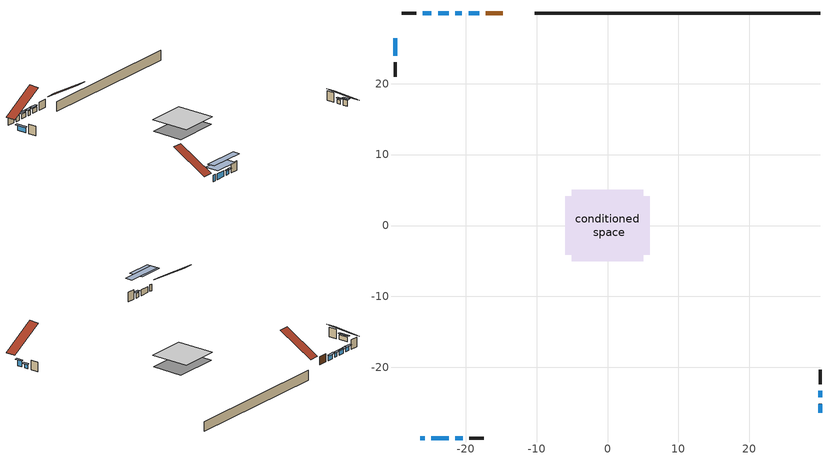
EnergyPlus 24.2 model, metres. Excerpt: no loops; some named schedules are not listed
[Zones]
conditioned space
 floor adiabatic (AdiabaticFloorConstruction): -5.01,-5.01 -5.01,5.01 5.01,5.01 5.01,-5.01 z1.28
 floor foundation (Slab1 construction): -5.95,-4.11 -5.95,4.11 5.95,4.11 5.95,-4.11 z-1.22
 wall outside (AdiabaticWallConstruction 1): -14.79,29.95 -17.14,29.95 z1.28:3.31
 wall outside (AdiabaticWallConstruction): -26.38,-29.95 -25.77,-29.95 z1.28:2.96; -18.06,29.95 -19.59,29.95 / -22.36,29.95 -23.89,29.95 / -29.95,26.38 -29.95,23.94 / -24.81,29.95 -26.03,29.95 z1.28:2.5; -20.52,29.95 -21.43,29.95 / -21.47,-29.95 -20.4,-29.95 z1.28:2.45; -24.84,-29.95 -22.4,-29.95 / 29.95,-26.38 29.95,-25.16 z1.28:2.8; 29.95,-24.23 29.95,-23.32 z1.28:2.3
 wall outside (Wall1 construction): -26.96,29.95 -29.02,29.95 / -19.48,-29.95 -17.42,-29.95 / -29.95,23.01 -29.95,20.95 / 29.95,-22.39 29.95,-20.33 z1.28:3.72
 wall foundation (FoundationWall1 construction): 29.95,29.95 -10.29,29.95 z-1.22:1.28
 window (WindowConstruction 9): -26.38,-29.95 -25.77,-29.95 z1.28:2.96
 window (WindowConstruction 6): -18.06,29.95 -19.59,29.95 z1.28:2.5
 window (WindowConstruction 7): -20.52,29.95 -21.43,29.95 z1.28:2.45
 window (WindowConstruction 8): -22.36,29.95 -23.88,29.95 z1.28:2.5
 window (WindowConstruction): -24.84,-29.95 -22.4,-29.95 z1.28:2.8
 window (WindowConstruction 1): 29.95,-26.38 29.95,-25.16 z1.28:2.8
 window (WindowConstruction 2): 29.95,-24.23 29.95,-23.32 z1.28:2.29
 window (WindowConstruction 3): -29.95,26.38 -29.95,23.94 z1.28:2.5
 window (WindowConstruction 4): -24.81,29.95 -26.03,29.95 z1.28:2.5
 window (WindowConstruction 5): -21.47,-29.95 -20.41,-29.95 z1.28:2.45
 door (Door): -14.79,29.95 -17.14,29.95 z1.28:3.31
 ceiling adiabatic (AdiabaticFloorConstruction): 5.01,-5.01 5.01,5.01 -5.01,5.01 -5.01,-5.01 z1.28
 roof outside (Roof1 construction): -13.86,29.95,3.72 -13.86,20.82,9.05 -11.22,20.82,9.05 -11.22,29.95,3.72; -27.31,-29.95,3.72 -27.31,-20.82,9.05 -29.95,-20.82,9.05 -29.95,-29.95,3.72; -29.95,27.31,3.72 -20.82,27.31,9.05 -20.82,29.95,9.05 -29.95,29.95,3.72; 29.95,-27.31,3.72 20.82,-27.31,9.05 20.82,-29.95,9.05 29.95,-29.95,3.72
shading: -22.72,-29.95 -29.43,-29.95 -29.43,-33.61 -22.72,-33.61 z6.01; -19.89,29.95 -17.77,29.95 -17.77,30.56 -19.89,30.56 z2.8; -21.73,29.95 -20.22,29.95 -20.22,30.56 -21.73,30.56 z2.75; -24.18,29.95 -22.06,29.95 -22.06,30.56 -24.18,30.56 z2.8; -18.74,-29.95 -28.5,-29.95 -28.5,-31.78 -18.74,-31.78 z6.46; 29.95,-24.86 29.95,-26.68 30.56,-26.68 30.56,-24.86 z3.1; 29.95,-23.02 29.95,-24.53 30.56,-24.53 30.56,-23.02 z2.59; -29.95,23.64 -29.95,26.68 -30.56,26.68 -30.56,23.64 z2.8; -26.33,29.95 -24.52,29.95 -24.52,30.56 -26.33,30.56 z2.8; -20.11,-29.95 -21.77,-29.95 -21.77,-30.56 -20.11,-30.56 z2.75
[Building]
Building 1: Terrain=Suburbs
[Site:Location]
Whitehorse AP_YT: Latitude {deg}=60.71; Longitude {deg}=-135.07; Time Zone {hr}=-8; Elevation {m}=706; Keep Site Location Information=Yes
[Site:GroundTemperature:Shallow]
-5.4229, -7.73249, -7.91745, -6.82143, -2.42154, 1.95786, 5.75456, 8.15968, 8.36401, 6.40785, 2.70796, -1.53709
[Site:WaterMainsTemperature]
Calculation Method=Schedule; Temperature Schedule=mains temperature schedule
[Material] Roughness=Rough; Thermal Absorptance=0.9
Name | Thickness {m} | Conductivity {W/m-K} | Density {kg/m3} | Specific Heat {J/kg-K} | Solar Absorptance | Visible Absorptance
asphalt or fiberglass shingles | 0.00635 | 0.162714 | 1121.4 | 1465.45 | 0.4 | 0.4
concrete 4.0 in. | 0.1016 | 1.803125 | 2242.8 | 837.4 | 0.7 | 0.7
concrete 8.0 in. | 0.2032 | 1.803125 | 2242.8 | 837.4 | 0.7 | 0.7
door material | 0.04445 | 0.0451087 | 512.64 | 1214.23 | 0.7 | 0.7
exterior vertical ins | 0.101658 | 0.029427 | 32.04 | 1214.23 | 0.7 | 0.7
floor covering | 0.0127 | 0.0433444 | 54.468 | 1339.84 | 0.6 | 0.6
floor rigid ins; wall rigid ins | 0.512978 | 0.029427 | 32.04 | 1214.23 | 0.7 | 0.7
floor stud and cavity | 0.1397 | 1.75129 | 37.0049 | 1207.88 | 0.7 | 0.7
furniture material conditioned space 1 | 0.1524 | 0.115458 | 640.8 | 1214.23 | 0.6 | 0.6
gypsum board | 0.0127 | 0.160291 | 801 | 837.4 | 0.6 | 0.6
gypsum board 1 | 0.0127 | 0.160291 | 801 | 837.4 | 0.7 | 0.7
osb sheathing 0.5 in. | 0.0127 | 0.115458 | 512.64 | 1214.23 | 0.7 | 0.7
osb sheathing 0.75 in. | 0.01905 | 0.115458 | 512.64 | 1214.23 | 0.7 | 0.7
roof rigid ins | 0.051816 | 0.029427 | 32.04 | 1214.23 | 0.7 | 0.7
roof stud and cavity | 0.2032 | 0.145953 | 78.34581 | 1123.46 | 0.7 | 0.7
wall stud and cavity | 0.1397 | 0.125536 | 139.0536 | 1170.24 | 0.7 | 0.7
wall stud and cavity 1 | 0.0889 | 0.380278 | 52.3479 | 1209.89 | 0.7 | 0.7
wall stud and cavity 2 | 0.0889 | 0.391764 | 83.0341 | 1211.67 | 0.7 | 0.7
wood siding | 0.0254 | 0.102417 | 544.68 | 1172.36 | 0.4 | 0.4
wood siding 1; wood siding 2 | 0.0254 | 0.102417 | 544.68 | 1172.36 | 0.7 | 0.7
[WindowMaterial:SimpleGlazingSystem]
Name | U-Factor {W/m2-K} | Solar Heat Gain Coefficient
WindowMaterial | 1.303101 | 0.37
WindowMaterial 1 | 1.41212 | 0.34
WindowMaterial 2 | 1.33319 | 0.37
WindowMaterial 3 | 1.36158 | 0.36
WindowMaterial 4 | 1.19692 | 0.41
WindowMaterial 5 | 1.25541 | 0.39
WindowMaterial 6 | 1.29515 | 0.38
[Construction]
AdiabaticFloorConstruction: floor stud and cavity, floor rigid ins, osb sheathing 0.75 in., floor covering
AdiabaticWallConstruction: wood siding 1, wall rigid ins, wall stud and cavity 1, gypsum board
AdiabaticWallConstruction 1: wood siding 2, wall rigid ins, wall stud and cavity 1, gypsum board
Door: door material
FoundationWall1 construction: concrete 8.0 in., gypsum board 1
furniture construction conditioned space 1: furniture material conditioned space 1
PartitionWallConstruction: gypsum board, wall stud and cavity 2, gypsum board
Roof1 construction: asphalt or fiberglass shingles, roof rigid ins, osb sheathing 0.75 in., roof stud and cavity, gypsum board
Slab1 construction: concrete 4.0 in.
Wall1 construction: wood siding, osb sheathing 0.5 in., wall stud and cavity, gypsum board
WindowConstruction; WindowConstruction 1; WindowConstruction 8: WindowMaterial
WindowConstruction 2: WindowMaterial 1
WindowConstruction 3; WindowConstruction 4: WindowMaterial 2
WindowConstruction 5: WindowMaterial 3
WindowConstruction 6: WindowMaterial 4
WindowConstruction 7: WindowMaterial 5
WindowConstruction 9: WindowMaterial 6
[Zone]
conditioned space: Multiplier=1; Volume {m3}=625; Part of Total Floor Area=Yes
[Space]
conditioned space 1: Zone=conditioned space; Volume {m3}=625
[SurfaceProperty:ExposedFoundationPerimeter]
Slab1: Exposed Perimeter Calculation Method=TotalExposedPerimeter; Total Exposed Perimeter {m}=40.24
[InternalMass] Zone or ZoneList=conditioned space; Space or SpaceList=conditioned space 1
Name | Construction | Surface Area {m2}
furniture mass conditioned space 1 | furniture construction conditioned space 1 | 79.302
partition wall mass | PartitionWallConstruction | 198.255
[Lights]
interior lighting: Zone or ZoneList or Space or SpaceList=conditioned space 1; Schedule=interior lighting schedule; Design Level Calculation Method=LightingLevel; Lighting Level {W}=343.2; Return Air Fraction=0; Fraction Radiant=0.6; Fraction Visible=0.2; Fraction Replaceable=1
[People]
occupants: Zone or ZoneList or Space or SpaceList=conditioned space 1; Number of People Schedule=occupants schedule; Number of People Calculation Method=People; Number of People=3; Fraction Radiant=0.314171; Sensible Heat Fraction=0.56303; Activity Level Schedule=occupants activity schedule; Carbon Dioxide Generation Rate {m3/s-W}=0; Enable ASHRAE 55 Comfort Warnings=No; Mean Radiant Temperature Calculation Type=EnclosureAveraged
[ElectricEquipment] Zone or ZoneList or Space or SpaceList=conditioned space 1; Design Level Calculation Method=EquipmentLevel
Name | Schedule | Design Level {W} | Fraction Latent | Fraction Radiant | Fraction Lost
clothes dryer | clothes dryer schedule | 140.772 | 0.015 | 0.081 | 0.85
clothes washer | clothes washer schedule | 32.1985 | 0.03 | 0.162 | 0.7
cooking range | cooking range schedule | 215.147 | 0.08 | 0.432 | 0.2
dishwasher | dishwasher schedule | 66.8632 | 0.3 | 0.18 | 0.4
fridge | fridge schedule | 72.9452 | 0 | 0.6 | 0
mech vent house fan | mech vent house fan schedule | 0 | 0 | 0 | 1
mech vent house fan cfis | mech vent house fan cfis schedule | 0 | 0 | 0 | 0
misc plug loads | misc plug loads schedule | 494.7 | 0.045 | 0.513 | 0.1
whole house fan | Always On Discrete | 0 | 0 | 0 | 1
[OtherEquipment] Zone or ZoneList or Space or SpaceList=conditioned space 1; Design Level Calculation Method=EquipmentLevel
Name | Fuel Type | Schedule | Design Level {W} | Fraction Latent | Fraction Radiant | Fraction Lost
clothes dryer 1 | Electricity | clothes dryer schedule | 0 | 0.015 | 0.081 | 0.85
cooking range 1 | Electricity | cooking range schedule | 0 | 0.08 | 0.432 | 0.2
general water use latent | None | general water use schedule | 62.594 | 1 | 0 | 0
general water use sensible | None | general water use schedule | -61.6891 | 0 | 0.6 | 0
mech vent house fan latent load | None | Always On Discrete | 0 | 1 | 0 | 0
mech vent house fan sensible load | None | Always On Discrete | 0 | 0 | 0 | 0
water heater energy adjustment1 | Propane | Always On Discrete | 0.01 | 0 | 0 | 1
[ZoneInfiltration:DesignFlowRate] Zone or ZoneList or Space or SpaceList=conditioned space 1; Schedule=Always On Discrete; Design Flow Rate Calculation Method=Flow/Zone; Design Flow Rate {m3/s}=0
infil flow; natural vent flow; whole house fan flow
[AvailabilityManager:Scheduled]
furnace airloop Availability Manager: Schedule=Always On Discrete
[Foundation:Kiva]
Foundation Kiva 1: Initial Indoor Air Temperature {C}=18; Wall Height Above Grade {m}=1.28001; Wall Depth Below Slab {m}=0.2032; Custom Block Material Name 1=exterior vertical ins; Custom Block Depth 1 {m}=2.5; Custom Block X Position 1 {m}=0.2159; Custom Block Z Position 1 {m}=0
[Foundation:Kiva:Settings]
Soil Conductivity {W/m-K}=0.849921; Soil Density {kg/m3}=1842.3; Soil Specific Heat {J/kg-K}=418.7; Ground Solar Absorptivity=0.9; Ground Thermal Absorptivity=0.9; Ground Surface Roughness {m}=0.03; Far-Field Width {m}=40; Deep-Ground Boundary Condition=ZeroFlux; Deep-Ground Depth {m}=40; Minimum Cell Dimension {m}=0.2; Maximum Cell Growth Coefficient=3; Simulation Timestep=Timestep
[Exterior:Lights]
exterior lighting: Schedule=exterior lighting schedule; Design Level {W}=75.6
[EnergyManagementSystem:GlobalVariable]
furnace_airloop_Fan_RTF
infil_program_Qfan
infil_program_Qinf
natural_vent_program_Qnv
natural_vent_program_Qwhf
[EnergyManagementSystem:Sensor]
Name | Output:Variable or Output:Meter Index Key | Output:Variable or Output:Meter
airflow_gain | infil flow | Infiltration Sensible Heat Gain Energy
airflow_gain_1 | natural vent flow | Infiltration Sensible Heat Gain Energy
airflow_gain_2 | whole house fan flow | Infiltration Sensible Heat Gain Energy
airflow_loss | infil flow | Infiltration Sensible Heat Loss Energy
airflow_loss_1 | natural vent flow | Infiltration Sensible Heat Loss Energy
airflow_loss_2 | whole house fan flow | Infiltration Sensible Heat Loss Energy
clg_load_cond |  | Cooling:EnergyTransfer:Zone:CONDITIONED SPACE
clg_sp_s; clg_sp_s_1 | cooling setpoint | Schedule Value
clothes_dryer_exhaust_0_sch_s | clothes dryer exhaust 0 schedule | Schedule Value
cool_season | cooling season schedule | Schedule Value
htg_load_cond |  | Heating:EnergyTransfer:Zone:CONDITIONED SPACE
htg_sp_s; htg_sp_s_1 | heating setpoint | Schedule Value
ig_ee_conv | clothes dryer | Electric Equipment Convective Heating Energy
ig_ee_conv_2 | cooking range | Electric Equipment Convective Heating Energy
ig_ee_conv_4 | fridge | Electric Equipment Convective Heating Energy
ig_ee_conv_5 | misc plug loads | Electric Equipment Convective Heating Energy
ig_ee_conv_6 | whole house fan | Electric Equipment Convective Heating Energy
ig_ee_rad | clothes dryer | Electric Equipment Radiant Heating Energy
ig_ee_rad_2 | cooking range | Electric Equipment Radiant Heating Energy
ig_ee_rad_4 | fridge | Electric Equipment Radiant Heating Energy
ig_ee_rad_5 | misc plug loads | Electric Equipment Radiant Heating Energy
ig_ee_rad_6 | whole house fan | Electric Equipment Radiant Heating Energy
ig_lgt_conv | interior lighting | Lights Convective Heating Energy
ig_lgt_rad | interior lighting | Lights Radiant Heating Energy
ig_lgt_vis | interior lighting | Lights Visible Radiation Heating Energy
ig_oe_conv | clothes dryer 1 | Other Equipment Convective Heating Energy
ig_oe_conv_1 | cooking range 1 | Other Equipment Convective Heating Energy
ig_oe_conv_2 | general water use latent | Other Equipment Convective Heating Energy
ig_oe_conv_3 | general water use sensible | Other Equipment Convective Heating Energy
ig_oe_conv_4 | water heater energy adjustment1 | Other Equipment Convective Heating Energy
ig_oe_rad | clothes dryer 1 | Other Equipment Radiant Heating Energy
ig_oe_rad_1 | cooking range 1 | Other Equipment Radiant Heating Energy
ig_oe_rad_2 | general water use latent | Other Equipment Radiant Heating Energy
ig_oe_rad_3 | general water use sensible | Other Equipment Radiant Heating Energy
ig_oe_rad_4 | water heater energy adjustment1 | Other Equipment Radiant Heating Energy
ig_ppl_conv | occupants | People Convective Heating Energy
ig_ppl_rad | occupants | People Radiant Heating Energy
im_conv | furniture mass conditioned space 1 | Surface Inside Face Convection Heat Gain Energy
im_conv_1 | partition wall mass | Surface Inside Face Convection Heat Gain Energy
im_ig | furniture mass conditioned space 1 | Surface Inside Face Internal Gains Radiation Heat Gain Energy
im_ig_1 | partition wall mass | Surface Inside Face Internal Gains Radiation Heat Gain Energy
im_lgt | furniture mass conditioned space 1 | Surface Inside Face Lights Radiation Heat Gain Energy
im_lgt_1 | partition wall mass | Surface Inside Face Lights Radiation Heat Gain Energy
im_sol | furniture mass conditioned space 1 | Surface Inside Face Solar Radiation Heat Gain Energy
im_sol_1 | partition wall mass | Surface Inside Face Solar Radiation Heat Gain Energy
im_surf | furniture mass conditioned space 1 | Surface Inside Face Net Surface Thermal Radiation Heat Gain Energy
im_surf_1 | partition wall mass | Surface Inside Face Net Surface Thermal Radiation Heat Gain Energy
mv_conv | mech vent house fan | Electric Equipment Convective Heating Energy
mv_conv_1 | mech vent house fan cfis | Electric Equipment Convective Heating Energy
mv_conv_2 | mech vent house fan latent load | Other Equipment Convective Heating Energy
mv_conv_3 | mech vent house fan sensible load | Other Equipment Convective Heating Energy
mv_rad | mech vent house fan | Electric Equipment Radiant Heating Energy
mv_rad_1 | mech vent house fan cfis | Electric Equipment Radiant Heating Energy
mv_rad_2 | mech vent house fan latent load | Other Equipment Radiant Heating Energy
mv_rad_3 | mech vent house fan sensible load | Other Equipment Radiant Heating Energy
natural_vent_s | natural vent schedule | Schedule Value
out_pb_s |  | Site Outdoor Air Barometric Pressure
out_wt_s |  | Site Outdoor Air Humidity Ratio
site_vw_s |  | Site Wind Speed
ss_back_out | Window1 | Surface Window Shortwave from Zone Back Out Window Heat Transfer Rate
ss_back_out_1 | Window10 | Surface Window Shortwave from Zone Back Out Window Heat Transfer Rate
ss_back_out_2 | Window11 | Surface Window Shortwave from Zone Back Out Window Heat Transfer Rate
ss_back_out_3 | Window12 | Surface Window Shortwave from Zone Back Out Window Heat Transfer Rate
ss_back_out_4 | Window2 | Surface Window Shortwave from Zone Back Out Window Heat Transfer Rate
ss_back_out_5 | Window4 | Surface Window Shortwave from Zone Back Out Window Heat Transfer Rate
ss_back_out_6 | Window5 | Surface Window Shortwave from Zone Back Out Window Heat Transfer Rate
ss_back_out_7 | Window6 | Surface Window Shortwave from Zone Back Out Window Heat Transfer Rate
ss_back_out_8 | Window8 | Surface Window Shortwave from Zone Back Out Window Heat Transfer Rate
ss_back_out_9 | Window9 | Surface Window Shortwave from Zone Back Out Window Heat Transfer Rate
ss_conv | Door1 | Surface Inside Face Convection Heat Gain Energy
ss_conv_1 | Window1 | Surface Inside Face Convection Heat Gain Energy
ss_conv_10 | Window9 | Surface Inside Face Convection Heat Gain Energy
ss_conv_2 | Window10 | Surface Inside Face Convection Heat Gain Energy
ss_conv_3 | Window11 | Surface Inside Face Convection Heat Gain Energy
ss_conv_4 | Window12 | Surface Inside Face Convection Heat Gain Energy
ss_conv_5 | Window2 | Surface Inside Face Convection Heat Gain Energy
ss_conv_6 | Window4 | Surface Inside Face Convection Heat Gain Energy
ss_conv_7 | Window5 | Surface Inside Face Convection Heat Gain Energy
ss_conv_8 | Window6 | Surface Inside Face Convection Heat Gain Energy
ss_conv_9 | Window8 | Surface Inside Face Convection Heat Gain Energy
ss_ig | Door1 | Surface Inside Face Internal Gains Radiation Heat Gain Energy
ss_ig_1 | Window1 | Surface Inside Face Internal Gains Radiation Heat Gain Energy
ss_ig_10 | Window9 | Surface Inside Face Internal Gains Radiation Heat Gain Energy
ss_ig_2 | Window10 | Surface Inside Face Internal Gains Radiation Heat Gain Energy
ss_ig_3 | Window11 | Surface Inside Face Internal Gains Radiation Heat Gain Energy
ss_ig_4 | Window12 | Surface Inside Face Internal Gains Radiation Heat Gain Energy
ss_ig_5 | Window2 | Surface Inside Face Internal Gains Radiation Heat Gain Energy
ss_ig_6 | Window4 | Surface Inside Face Internal Gains Radiation Heat Gain Energy
ss_ig_7 | Window5 | Surface Inside Face Internal Gains Radiation Heat Gain Energy
ss_ig_8 | Window6 | Surface Inside Face Internal Gains Radiation Heat Gain Energy
ss_ig_9 | Window8 | Surface Inside Face Internal Gains Radiation Heat Gain Energy
ss_lgt | Door1 | Surface Inside Face Lights Radiation Heat Gain Energy
ss_sol | Door1 | Surface Inside Face Solar Radiation Heat Gain Energy
ss_surf | Door1 | Surface Inside Face Net Surface Thermal Radiation Heat Gain Energy
ss_surf_1 | Window1 | Surface Inside Face Net Surface Thermal Radiation Heat Gain Energy
ss_surf_10 | Window9 | Surface Inside Face Net Surface Thermal Radiation Heat Gain Energy
ss_surf_2 | Window10 | Surface Inside Face Net Surface Thermal Radiation Heat Gain Energy
ss_surf_3 | Window11 | Surface Inside Face Net Surface Thermal Radiation Heat Gain Energy
ss_surf_4 | Window12 | Surface Inside Face Net Surface Thermal Radiation Heat Gain Energy
ss_surf_5 | Window2 | Surface Inside Face Net Surface Thermal Radiation Heat Gain Energy
ss_surf_6 | Window4 | Surface Inside Face Net Surface Thermal Radiation Heat Gain Energy
ss_surf_7 | Window5 | Surface Inside Face Net Surface Thermal Radiation Heat Gain Energy
ss_surf_8 | Window6 | Surface Inside Face Net Surface Thermal Radiation Heat Gain Energy
ss_surf_9 | Window8 | Surface Inside Face Net Surface Thermal Radiation Heat Gain Energy
ss_trans_in | Window1 | Surface Window Transmitted Solar Radiation Rate
ss_trans_in_1 | Window10 | Surface Window Transmitted Solar Radiation Rate
ss_trans_in_2 | Window11 | Surface Window Transmitted Solar Radiation Rate
ss_trans_in_3 | Window12 | Surface Window Transmitted Solar Radiation Rate
ss_trans_in_4 | Window2 | Surface Window Transmitted Solar Radiation Rate
ss_trans_in_5 | Window4 | Surface Window Transmitted Solar Radiation Rate
ss_trans_in_6 | Window5 | Surface Window Transmitted Solar Radiation Rate
ss_trans_in_7 | Window6 | Surface Window Transmitted Solar Radiation Rate
ss_trans_in_8 | Window8 | Surface Window Transmitted Solar Radiation Rate
ss_trans_in_9 | Window9 | Surface Window Transmitted Solar Radiation Rate
ss_trans_out | Window1 | Surface Inside Face Initial Transmitted Diffuse Transmitted Out Window Solar Radiation Rate
ss_trans_out_1 | Window10 | Surface Inside Face Initial Transmitted Diffuse Transmitted Out Window Solar Radiation Rate
ss_trans_out_2 | Window11 | Surface Inside Face Initial Transmitted Diffuse Transmitted Out Window Solar Radiation Rate
ss_trans_out_3 | Window12 | Surface Inside Face Initial Transmitted Diffuse Transmitted Out Window Solar Radiation Rate
ss_trans_out_4 | Window2 | Surface Inside Face Initial Transmitted Diffuse Transmitted Out Window Solar Radiation Rate
ss_trans_out_5 | Window4 | Surface Inside Face Initial Transmitted Diffuse Transmitted Out Window Solar Radiation Rate
ss_trans_out_6 | Window5 | Surface Inside Face Initial Transmitted Diffuse Transmitted Out Window Solar Radiation Rate
ss_trans_out_7 | Window6 | Surface Inside Face Initial Transmitted Diffuse Transmitted Out Window Solar Radiation Rate
ss_trans_out_8 | Window8 | Surface Inside Face Initial Transmitted Diffuse Transmitted Out Window Solar Radiation Rate
ss_trans_out_9 | Window9 | Surface Inside Face Initial Transmitted Diffuse Transmitted Out Window Solar Radiation Rate
s_conv | FoundationWall1 | Surface Inside Face Convection Heat Gain Energy
s_conv_1 | inferred conditioned ceiling | Surface Inside Face Convection Heat Gain Energy
s_conv_10 | Wall1:270 | Surface Inside Face Convection Heat Gain Energy
s_conv_11 | Wall1:90 | Surface Inside Face Convection Heat Gain Energy
s_conv_2 | inferred conditioned floor | Surface Inside Face Convection Heat Gain Energy
s_conv_3 | Roof1:0 | Surface Inside Face Convection Heat Gain Energy
s_conv_4 | Roof1:180 | Surface Inside Face Convection Heat Gain Energy
s_conv_5 | Roof1:270 | Surface Inside Face Convection Heat Gain Energy
s_conv_6 | Roof1:90 | Surface Inside Face Convection Heat Gain Energy
s_conv_7 | Slab1 | Surface Inside Face Convection Heat Gain Energy
s_conv_8 | Wall1:0 | Surface Inside Face Convection Heat Gain Energy
s_conv_9 | Wall1:180 | Surface Inside Face Convection Heat Gain Energy
s_ig | FoundationWall1 | Surface Inside Face Internal Gains Radiation Heat Gain Energy
s_ig_1 | inferred conditioned ceiling | Surface Inside Face Internal Gains Radiation Heat Gain Energy
s_ig_10 | Wall1:270 | Surface Inside Face Internal Gains Radiation Heat Gain Energy
s_ig_11 | Wall1:90 | Surface Inside Face Internal Gains Radiation Heat Gain Energy
s_ig_2 | inferred conditioned floor | Surface Inside Face Internal Gains Radiation Heat Gain Energy
s_ig_3 | Roof1:0 | Surface Inside Face Internal Gains Radiation Heat Gain Energy
s_ig_4 | Roof1:180 | Surface Inside Face Internal Gains Radiation Heat Gain Energy
s_ig_5 | Roof1:270 | Surface Inside Face Internal Gains Radiation Heat Gain Energy
s_ig_6 | Roof1:90 | Surface Inside Face Internal Gains Radiation Heat Gain Energy
s_ig_7 | Slab1 | Surface Inside Face Internal Gains Radiation Heat Gain Energy
s_ig_8 | Wall1:0 | Surface Inside Face Internal Gains Radiation Heat Gain Energy
s_ig_9 | Wall1:180 | Surface Inside Face Internal Gains Radiation Heat Gain Energy
s_lgt | FoundationWall1 | Surface Inside Face Lights Radiation Heat Gain Energy
s_lgt_1 | inferred conditioned ceiling | Surface Inside Face Lights Radiation Heat Gain Energy
s_lgt_10 | Wall1:270 | Surface Inside Face Lights Radiation Heat Gain Energy
s_lgt_11 | Wall1:90 | Surface Inside Face Lights Radiation Heat Gain Energy
s_lgt_2 | inferred conditioned floor | Surface Inside Face Lights Radiation Heat Gain Energy
s_lgt_3 | Roof1:0 | Surface Inside Face Lights Radiation Heat Gain Energy
s_lgt_4 | Roof1:180 | Surface Inside Face Lights Radiation Heat Gain Energy
s_lgt_5 | Roof1:270 | Surface Inside Face Lights Radiation Heat Gain Energy
s_lgt_6 | Roof1:90 | Surface Inside Face Lights Radiation Heat Gain Energy
s_lgt_7 | Slab1 | Surface Inside Face Lights Radiation Heat Gain Energy
s_lgt_8 | Wall1:0 | Surface Inside Face Lights Radiation Heat Gain Energy
s_lgt_9 | Wall1:180 | Surface Inside Face Lights Radiation Heat Gain Energy
s_sol | FoundationWall1 | Surface Inside Face Solar Radiation Heat Gain Energy
s_sol_1 | inferred conditioned ceiling | Surface Inside Face Solar Radiation Heat Gain Energy
s_sol_10 | Wall1:270 | Surface Inside Face Solar Radiation Heat Gain Energy
s_sol_11 | Wall1:90 | Surface Inside Face Solar Radiation Heat Gain Energy
s_sol_2 | inferred conditioned floor | Surface Inside Face Solar Radiation Heat Gain Energy
s_sol_3 | Roof1:0 | Surface Inside Face Solar Radiation Heat Gain Energy
s_sol_4 | Roof1:180 | Surface Inside Face Solar Radiation Heat Gain Energy
s_sol_5 | Roof1:270 | Surface Inside Face Solar Radiation Heat Gain Energy
s_sol_6 | Roof1:90 | Surface Inside Face Solar Radiation Heat Gain Energy
s_sol_7 | Slab1 | Surface Inside Face Solar Radiation Heat Gain Energy
s_sol_8 | Wall1:0 | Surface Inside Face Solar Radiation Heat Gain Energy
s_sol_9 | Wall1:180 | Surface Inside Face Solar Radiation Heat Gain Energy
s_surf | FoundationWall1 | Surface Inside Face Net Surface Thermal Radiation Heat Gain Energy
s_surf_1 | inferred conditioned ceiling | Surface Inside Face Net Surface Thermal Radiation Heat Gain Energy
s_surf_10 | Wall1:270 | Surface Inside Face Net Surface Thermal Radiation Heat Gain Energy
s_surf_11 | Wall1:90 | Surface Inside Face Net Surface Thermal Radiation Heat Gain Energy
s_surf_2 | inferred conditioned floor | Surface Inside Face Net Surface Thermal Radiation Heat Gain Energy
s_surf_3 | Roof1:0 | Surface Inside Face Net Surface Thermal Radiation Heat Gain Energy
s_surf_4 | Roof1:180 | Surface Inside Face Net Surface Thermal Radiation Heat Gain Energy
s_surf_5 | Roof1:270 | Surface Inside Face Net Surface Thermal Radiation Heat Gain Energy
s_surf_6 | Roof1:90 | Surface Inside Face Net Surface Thermal Radiation Heat Gain Energy
s_surf_7 | Slab1 | Surface Inside Face Net Surface Thermal Radiation Heat Gain Energy
s_surf_8 | Wall1:0 | Surface Inside Face Net Surface Thermal Radiation Heat Gain Energy
s_surf_9 | Wall1:180 | Surface Inside Face Net Surface Thermal Radiation Heat Gain Energy
[EnergyManagementSystem:Actuator]
Name | Actuated Component Unique | Actuated Component Type | Actuated Component Control Type
fridge_schedule_act | fridge schedule | Schedule:Constant | Schedule Value
infil_flow_act | infil flow | Zone Infiltration | Air Exchange Flow Rate
mech_vent_house_fan_cfis_act | mech vent house fan cfis | ElectricEquipment | Electricity Rate
mech_vent_house_fan_latent_load_act | mech vent house fan latent load | OtherEquipment | Power Level
